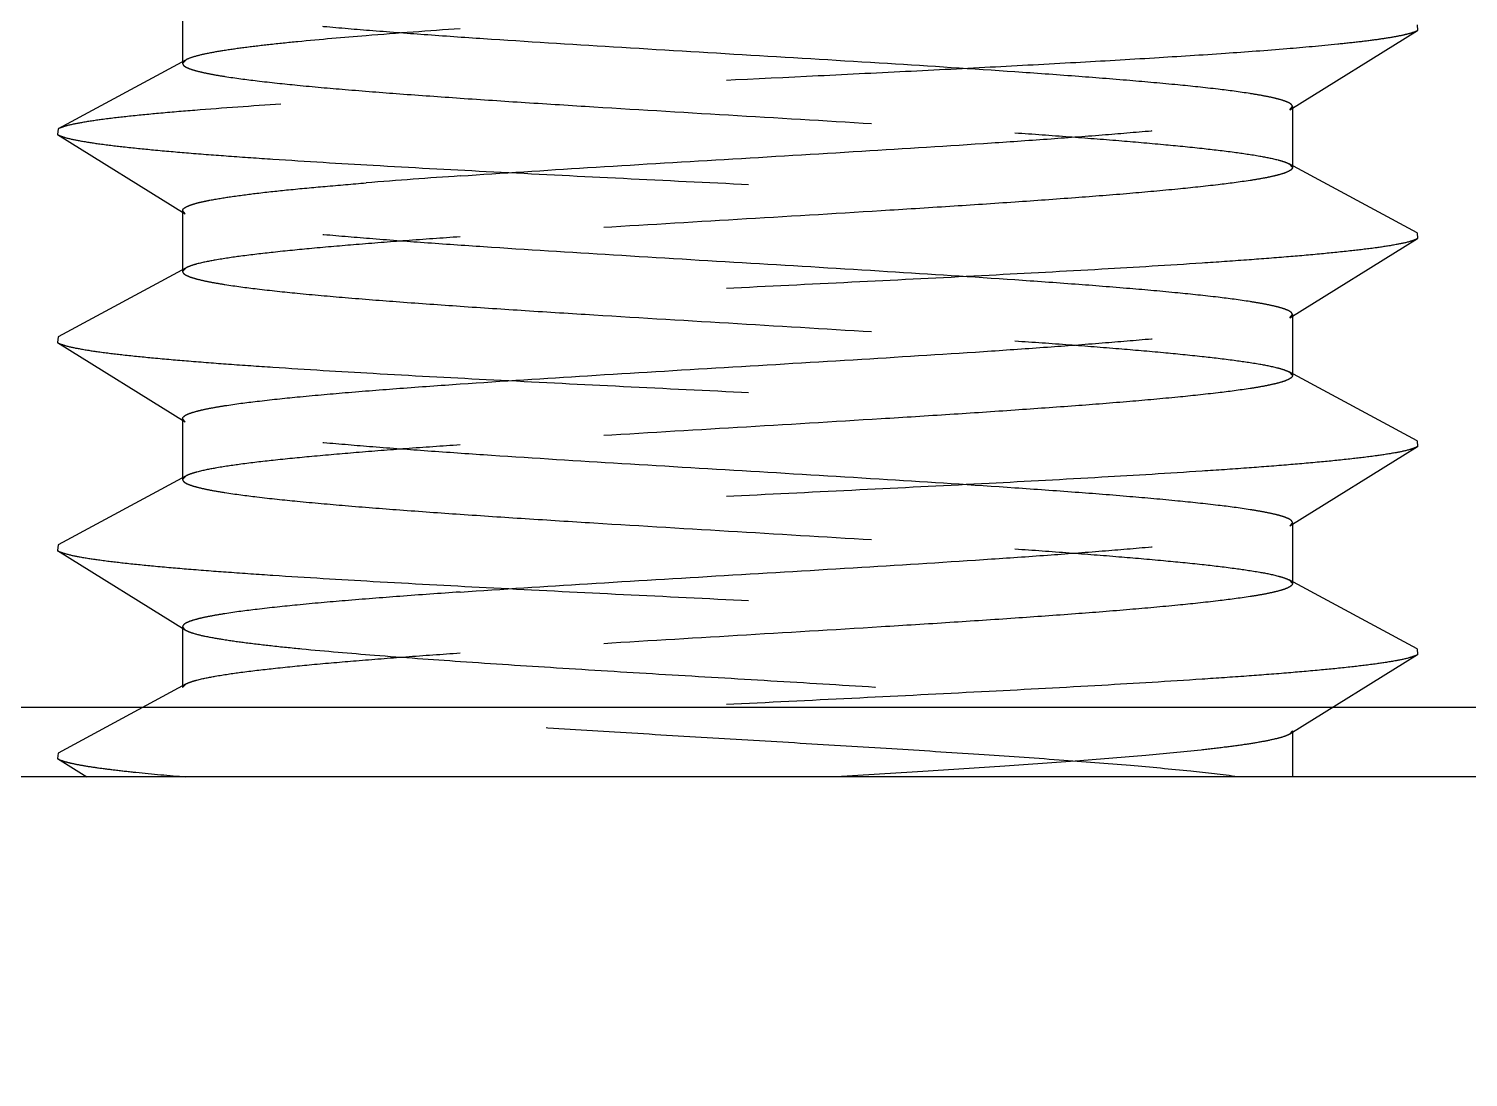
# Model space of a CAD drawing. Header units: inches. Extents: x 504 to 965, y -420 to -94.
# Drawn here: x 662.18 to 664.256, y -338.16 to -336.648 of the extents above; entities that cross this region are included whole.
import ezdxf

# ---------------------------------------------------------------- set-up
doc = ezdxf.new("R2010")
doc.units = ezdxf.units.IN
doc.header["$LTSCALE"] = 10
doc.header["$MEASUREMENT"] = 0
doc.linetypes.add('CENTER', pattern=[0.6, 0.375, -0.075, 0.075, -0.075])
doc.linetypes.add('HIDDEN', pattern=[0.2, 0.1, -0.1])
doc.layers.get('0').update_dxf_attribs({"linetype": 'CONTINUOUS'})
doc.layers.add('DEFAULT_2', color=8, linetype='HIDDEN')

msp = doc.modelspace()

# ---------------------------------------------------------------- linework, layer by layer
at = {"color": 7, "linetype": 'Continuous'}
for p, q in [((665.3022, -337.6269), (661.1022, -337.6269)), ((665.2022, -337.7269), (661.2022, -337.7269))]:
    msp.add_line(p, q, dxfattribs=at)
at = {"linetype": 'CENTER'}
msp.add_arc((736.7034, -1690.9897), 1356.7628, 83.2637115, 96.7362885, dxfattribs=at)
at = {"layer": 'DEFAULT_2', "color": 8, "linetype": 'HIDDEN'}
for p, q in [((662.4022, -336.6105), (662.4022, -336.6983)), ((664.1818, -336.6426), (664.1827, -336.6507)), ((663.9985, -336.7651), (664.1827, -336.6507)), ((662.4071, -336.693), (662.2227, -336.7926)), ((662.4071, -336.693), (662.4022, -336.6983)), ((663.9985, -336.7651), (664.0022, -336.7605)), ((664.0022, -336.7605), (664.0022, -336.8483)), ((662.2227, -336.7926), (662.2217, -336.8007)), ((662.2217, -336.8007), (662.4059, -336.9151)), ((664.1818, -336.9426), (663.9973, -336.843)), ((663.9973, -336.843), (664.0022, -336.8483)), ((662.4022, -336.9105), (662.4022, -336.9983)), ((662.4059, -336.9151), (662.4022, -336.9105)), ((663.9985, -337.0651), (664.1827, -336.9507)), ((664.1818, -336.9426), (664.1827, -336.9507)), ((662.4071, -336.993), (662.2227, -337.0926)), ((662.4071, -336.993), (662.4022, -336.9983)), ((663.9985, -337.0651), (664.0022, -337.0605)), ((664.0022, -337.0605), (664.0022, -337.1483)), ((662.2227, -337.0926), (662.2217, -337.1007)), ((662.2217, -337.1007), (662.4059, -337.2151)), ((664.1818, -337.2426), (663.9973, -337.143)), ((663.9973, -337.143), (664.0022, -337.1483)), ((662.4022, -337.2105), (662.4022, -337.2983)), ((662.4059, -337.2151), (662.4022, -337.2105)), ((664.1818, -337.2426), (664.1827, -337.2507)), ((663.9985, -337.3651), (664.1827, -337.2507)), ((662.4071, -337.293), (662.2227, -337.3926)), ((662.4071, -337.293), (662.4022, -337.2983)), ((663.9985, -337.3651), (664.0022, -337.3605)), ((664.0022, -337.3605), (664.0022, -337.4483)), ((662.2227, -337.3926), (662.2217, -337.4007)), ((662.2217, -337.4007), (662.4059, -337.5151)), ((664.1818, -337.5426), (663.9973, -337.443)), ((663.9973, -337.443), (664.0022, -337.4483)), ((662.4022, -337.5105), (662.4022, -337.5983)), ((662.4022, -337.5105), (662.4059, -337.5151)), ((663.9985, -337.6651), (664.1827, -337.5507)), ((664.1818, -337.5426), (664.1827, -337.5507)), ((662.4071, -337.593), (662.2227, -337.6926)), ((662.4022, -337.5983), (662.4071, -337.593)), ((664.0022, -337.6605), (663.9985, -337.6651)), ((664.0022, -337.6605), (664.0022, -337.7269)), ((662.2227, -337.6926), (662.2217, -337.7007)), ((662.2217, -337.7007), (662.264, -337.7269))]:
    msp.add_line(p, q, dxfattribs=at)
for centre, radius, start, end in [((663.6824, -349.4775), 12.8594, 93.92475, 94.53022), ((663.5716, -348.1906), 11.3562, 93.88467, 94.5703)]:
    msp.add_arc(centre, radius, start, end, dxfattribs=at)
for points, knots in [([(663.6022, -336.7105), (663.541, -336.7063), (663.4141, -336.6981), (663.221, -336.6866), (663.0268, -336.675), (662.8698, -336.6652), (662.7526, -336.6571), (662.6743, -336.6512), (662.6042, -336.6453), (662.5434, -336.6395), (662.4929, -336.6336), (662.4576, -336.6286), (662.4351, -336.6243), (662.4226, -336.6214), (662.4131, -336.6185), (662.4079, -336.6163), (662.4059, -336.6151)], [0, 0, 0, 0, 0.153216, 0.317579, 0.482941, 0.639062, 0.710608, 0.77631, 0.835153, 0.886235, 0.928776, 0.962154, 0.975263, 0.985935, 0.994162, 1, 1, 1, 1]), ([(662.6667, -336.6583), (662.6338, -336.6609), (662.587, -336.665), (662.5283, -336.671), (662.4923, -336.6753), (662.4622, -336.6795), (662.4381, -336.6837), (662.4203, -336.6879), (662.4106, -336.6911), (662.4071, -336.693)], [0, 0, 0, 0, 0.377008, 0.53654, 0.674916, 0.791104, 0.884299, 0.95393, 1, 1, 1, 1]), ([(664.1827, -336.6507), (664.1803, -336.6522), (664.1736, -336.6546), (664.1612, -336.6578), (664.144, -336.661), (664.1224, -336.6643), (664.0964, -336.6675), (664.0532, -336.6722), (663.9891, -336.6779), (663.9011, -336.6844), (663.7996, -336.6909), (663.6866, -336.6974), (663.5643, -336.704), (663.4349, -336.7106), (663.2557, -336.7194), (663.0335, -336.7301), (662.7809, -336.7428), (662.6191, -336.752), (662.5438, -336.757)], [0, 0, 0, 0, 0.005115, 0.012939, 0.023519, 0.036836, 0.052837, 0.071457, 0.116194, 0.170212, 0.23248, 0.301802, 0.376848, 0.456172, 0.538246, 0.704294, 0.862243, 1, 1, 1, 1]), ([(662.4022, -336.6983), (662.4022, -336.6995), (662.4036, -336.7014), (662.4062, -336.7031), (662.4107, -336.7054), (662.4186, -336.7081), (662.4305, -336.7111), (662.4457, -336.7142), (662.4723, -336.7186), (662.5133, -336.724), (662.5711, -336.7301), (662.6397, -336.7362), (662.7179, -336.7423), (662.8045, -336.7485), (662.8978, -336.7547), (663.0311, -336.7631), (663.2022, -336.7733), (663.4046, -336.7854), (663.5379, -336.7939), (663.6022, -336.7983)], [0, 0, 0, 0, 0.002951, 0.005144, 0.007939, 0.015462, 0.025642, 0.03849, 0.053982, 0.092662, 0.141093, 0.198474, 0.263842, 0.336094, 0.413999, 0.496234, 0.668047, 0.83985, 1, 1, 1, 1]), ([(664.0022, -336.7605), (664.0022, -336.7593), (664.0008, -336.7574), (663.9982, -336.7556), (663.9936, -336.7533), (663.9858, -336.7507), (663.9739, -336.7476), (663.9587, -336.7446), (663.9321, -336.7401), (663.8911, -336.7348), (663.8333, -336.7287), (663.7647, -336.7226), (663.6864, -336.7164), (663.6312, -336.7125), (663.6022, -336.7105)], [0, 0, 0, 0, 0.008794, 0.015336, 0.023669, 0.046074, 0.076376, 0.114625, 0.160724, 0.275828, 0.419909, 0.590602, 0.785143, 1, 1, 1, 1]), ([(662.5438, -336.757), (662.5024, -336.7597), (662.4435, -336.7638), (662.3698, -336.77), (662.3251, -336.7744), (662.2879, -336.7787), (662.2588, -336.7831), (662.2396, -336.7868), (662.2285, -336.7901), (662.2243, -336.7917), (662.2227, -336.7926)], [0, 0, 0, 0, 0.384794, 0.546474, 0.685732, 0.801441, 0.892708, 0.958874, 0.982525, 1, 1, 1, 1]), ([(662.8022, -336.8605), (662.8634, -336.8563), (662.9903, -336.8481), (663.1834, -336.8366), (663.3776, -336.825), (663.5346, -336.8152), (663.6518, -336.8071), (663.7301, -336.8012), (663.8002, -336.7953), (663.861, -336.7895), (663.9115, -336.7836), (663.9468, -336.7786), (663.9693, -336.7743), (663.9818, -336.7714), (663.9913, -336.7685), (663.9965, -336.7663), (663.9985, -336.7651)], [0, 0, 0, 0, 0.153217, 0.317576, 0.482929, 0.639051, 0.710601, 0.776305, 0.835152, 0.886229, 0.928771, 0.962153, 0.97526, 0.985931, 0.994163, 1, 1, 1, 1]), ([(662.2217, -336.8007), (662.2231, -336.8016), (662.2269, -336.8032), (662.2372, -336.8065), (662.2554, -336.8102), (662.2833, -336.8145), (662.3191, -336.8188), (662.3625, -336.8232), (662.4131, -336.8276), (662.4705, -336.832), (662.5592, -336.8381), (662.683, -336.8456), (662.8438, -336.8542), (663.017, -336.8629), (663.1965, -336.8717), (663.3762, -336.8804), (663.55, -336.8891), (663.7117, -336.8978), (663.8365, -336.9053), (663.9261, -336.9114), (663.9844, -336.9158), (664.0359, -336.9201), (664.0803, -336.9245), (664.117, -336.9288), (664.1459, -336.9331), (664.165, -336.9369), (664.176, -336.9401), (664.1801, -336.9418), (664.1818, -336.9426)], [0, 0, 0, 0, 0.002611, 0.006217, 0.016495, 0.030866, 0.049236, 0.071468, 0.097374, 0.126741, 0.159315, 0.232952, 0.315766, 0.404918, 0.497344, 0.589872, 0.679323, 0.762625, 0.836921, 0.869881, 0.899668, 0.926024, 0.948731, 0.967598, 0.982482, 0.993279, 0.997142, 1, 1, 1, 1]), ([(663.6022, -336.7983), (663.6283, -336.8001), (663.6782, -336.8036), (663.7495, -336.8092), (663.8134, -336.8147), (663.8689, -336.8202), (663.9152, -336.8256), (663.9518, -336.831), (663.976, -336.8357), (663.99, -336.8398), (663.9952, -336.8419), (663.9973, -336.843)], [0, 0, 0, 0, 0.19669, 0.377167, 0.538714, 0.679239, 0.796915, 0.890177, 0.957976, 0.982174, 1, 1, 1, 1]), ([(664.0022, -336.8483), (664.0022, -336.8495), (664.0008, -336.8514), (663.9982, -336.8531), (663.9937, -336.8554), (663.9859, -336.8581), (663.974, -336.8611), (663.9588, -336.8642), (663.9322, -336.8686), (663.8912, -336.8739), (663.8334, -336.88), (663.7648, -336.8862), (663.6865, -336.8923), (663.6, -336.8985), (663.5067, -336.9047), (663.3733, -336.9131), (663.2023, -336.9233), (662.9999, -336.9354), (662.8665, -336.9439), (662.8022, -336.9483)], [0, 0, 0, 0, 0.002947, 0.005136, 0.007926, 0.015442, 0.025616, 0.038456, 0.053943, 0.092613, 0.141035, 0.198412, 0.263781, 0.33604, 0.413953, 0.496194, 0.668012, 0.839831, 1, 1, 1, 1]), ([(662.4022, -336.9105), (662.4022, -336.9096), (662.4034, -336.9074), (662.4071, -336.9051), (662.4126, -336.9026), (662.4203, -336.9002), (662.4301, -336.8977), (662.4473, -336.8942), (662.4739, -336.8899), (662.5118, -336.885), (662.5572, -336.8801), (662.6097, -336.8752), (662.647, -336.8721), (662.6667, -336.8705)], [0, 0, 0, 0, 0.010107, 0.025401, 0.04766, 0.077387, 0.114743, 0.159749, 0.272352, 0.41426, 0.584095, 0.780157, 1, 1, 1, 1]), ([(663.6022, -337.0105), (663.541, -337.0063), (663.4141, -336.9981), (663.221, -336.9866), (663.0268, -336.975), (662.8698, -336.9652), (662.7526, -336.9571), (662.6743, -336.9512), (662.6042, -336.9453), (662.5434, -336.9395), (662.4929, -336.9336), (662.4576, -336.9286), (662.4351, -336.9243), (662.4226, -336.9214), (662.4131, -336.9185), (662.4079, -336.9163), (662.4059, -336.9151)], [0, 0, 0, 0, 0.153218, 0.317574, 0.482936, 0.63906, 0.710606, 0.776307, 0.835151, 0.88623, 0.928773, 0.962155, 0.975261, 0.985932, 0.994164, 1, 1, 1, 1]), ([(664.1827, -336.9507), (664.1813, -336.9516), (664.1775, -336.9532), (664.1672, -336.9565), (664.149, -336.9602), (664.1211, -336.9645), (664.0853, -336.9688), (664.0419, -336.9732), (663.9913, -336.9776), (663.9339, -336.982), (663.8452, -336.9881), (663.7214, -336.9956), (663.5606, -337.0042), (663.3875, -337.0129), (663.2079, -337.0217), (663.0282, -337.0304), (662.8544, -337.0391), (662.6927, -337.0478), (662.5679, -337.0553), (662.4783, -337.0614), (662.42, -337.0658), (662.3685, -337.0701), (662.3241, -337.0745), (662.2874, -337.0788), (662.2585, -337.0831), (662.2394, -337.0869), (662.2284, -337.0901), (662.2243, -337.0918), (662.2227, -337.0926)], [0, 0, 0, 0, 0.002611, 0.006217, 0.016495, 0.030866, 0.049236, 0.071468, 0.097374, 0.126741, 0.159315, 0.232952, 0.315766, 0.404918, 0.497344, 0.589872, 0.679323, 0.762625, 0.836921, 0.869881, 0.899668, 0.926024, 0.948731, 0.967598, 0.982482, 0.993279, 0.997142, 1, 1, 1, 1]), ([(662.8022, -336.9483), (662.7761, -336.9501), (662.7262, -336.9536), (662.6549, -336.9592), (662.591, -336.9647), (662.5356, -336.9702), (662.4892, -336.9756), (662.4526, -336.981), (662.4284, -336.9857), (662.4144, -336.9898), (662.4092, -336.9919), (662.4071, -336.993)], [0, 0, 0, 0, 0.196693, 0.377167, 0.538705, 0.679227, 0.796905, 0.890171, 0.957974, 0.982173, 1, 1, 1, 1]), ([(662.4022, -336.9983), (662.4022, -336.9995), (662.4036, -337.0014), (662.4062, -337.0031), (662.4107, -337.0054), (662.4186, -337.0081), (662.4305, -337.0111), (662.4457, -337.0142), (662.4723, -337.0186), (662.5133, -337.024), (662.5711, -337.0301), (662.6397, -337.0362), (662.7179, -337.0423), (662.8045, -337.0485), (662.8978, -337.0547), (663.0311, -337.0631), (663.2022, -337.0733), (663.4046, -337.0854), (663.5379, -337.0939), (663.6022, -337.0983)], [0, 0, 0, 0, 0.002952, 0.005145, 0.00794, 0.015465, 0.025645, 0.038493, 0.053985, 0.092665, 0.141095, 0.198477, 0.263846, 0.336099, 0.414002, 0.496234, 0.668044, 0.83985, 1, 1, 1, 1]), ([(664.0022, -337.0605), (664.0022, -337.0593), (664.0008, -337.0574), (663.9982, -337.0556), (663.9936, -337.0533), (663.9858, -337.0507), (663.9739, -337.0476), (663.9587, -337.0446), (663.9321, -337.0401), (663.8911, -337.0348), (663.8333, -337.0287), (663.7647, -337.0226), (663.6864, -337.0164), (663.6312, -337.0125), (663.6022, -337.0105)], [0, 0, 0, 0, 0.008789, 0.015326, 0.023655, 0.046054, 0.07635, 0.114594, 0.160691, 0.27579, 0.419871, 0.590569, 0.785123, 1, 1, 1, 1]), ([(662.8022, -337.1605), (662.8634, -337.1563), (662.9903, -337.1481), (663.1834, -337.1366), (663.3776, -337.125), (663.5347, -337.1152), (663.6519, -337.1071), (663.7302, -337.1012), (663.8002, -337.0953), (663.861, -337.0895), (663.9115, -337.0836), (663.9468, -337.0786), (663.9693, -337.0743), (663.9818, -337.0714), (663.9913, -337.0685), (663.9965, -337.0663), (663.9985, -337.0651)], [0, 0, 0, 0, 0.153218, 0.317582, 0.482941, 0.639062, 0.71061, 0.776314, 0.835159, 0.886236, 0.928777, 0.962155, 0.975262, 0.985932, 0.994163, 1, 1, 1, 1]), ([(662.2217, -337.1007), (662.2231, -337.1016), (662.2269, -337.1032), (662.2372, -337.1065), (662.2554, -337.1102), (662.2833, -337.1145), (662.3191, -337.1188), (662.3625, -337.1232), (662.4131, -337.1276), (662.4705, -337.132), (662.5592, -337.1381), (662.683, -337.1456), (662.8438, -337.1542), (663.017, -337.1629), (663.1965, -337.1717), (663.3762, -337.1804), (663.55, -337.1891), (663.7117, -337.1978), (663.8365, -337.2053), (663.9261, -337.2114), (663.9844, -337.2158), (664.0359, -337.2201), (664.0803, -337.2245), (664.117, -337.2288), (664.1459, -337.2331), (664.165, -337.2369), (664.176, -337.2401), (664.1801, -337.2418), (664.1818, -337.2426)], [0, 0, 0, 0, 0.002611, 0.006217, 0.016495, 0.030866, 0.049236, 0.071468, 0.097374, 0.126741, 0.159315, 0.232952, 0.315766, 0.404918, 0.497345, 0.589872, 0.679323, 0.762625, 0.836921, 0.869881, 0.899668, 0.926024, 0.948731, 0.967598, 0.982482, 0.993279, 0.997142, 1, 1, 1, 1]), ([(663.6022, -337.0983), (663.6283, -337.1001), (663.6782, -337.1036), (663.7495, -337.1092), (663.8134, -337.1147), (663.8689, -337.1202), (663.9152, -337.1256), (663.9518, -337.131), (663.976, -337.1357), (663.99, -337.1398), (663.9952, -337.1419), (663.9973, -337.143)], [0, 0, 0, 0, 0.196688, 0.377166, 0.538715, 0.67924, 0.796917, 0.89018, 0.957979, 0.982176, 1, 1, 1, 1]), ([(662.4022, -337.2105), (662.4022, -337.2093), (662.4036, -337.2074), (662.4062, -337.2056), (662.4108, -337.2033), (662.4186, -337.2007), (662.4305, -337.1976), (662.4457, -337.1946), (662.4723, -337.1901), (662.5133, -337.1848), (662.5711, -337.1787), (662.6397, -337.1726), (662.718, -337.1664), (662.7732, -337.1625), (662.8022, -337.1605)], [0, 0, 0, 0, 0.008793, 0.015327, 0.023653, 0.046056, 0.076356, 0.114597, 0.160699, 0.275799, 0.419894, 0.59059, 0.785117, 1, 1, 1, 1]), ([(664.0022, -337.1483), (664.0022, -337.1495), (664.0008, -337.1514), (663.9982, -337.1531), (663.9937, -337.1554), (663.9859, -337.1581), (663.974, -337.1611), (663.9588, -337.1642), (663.9322, -337.1686), (663.8912, -337.1739), (663.8334, -337.18), (663.7648, -337.1862), (663.6866, -337.1923), (663.6, -337.1985), (663.5067, -337.2047), (663.3734, -337.2131), (663.2023, -337.2233), (662.9999, -337.2354), (662.8665, -337.2439), (662.8022, -337.2483)], [0, 0, 0, 0, 0.002946, 0.005135, 0.007924, 0.015439, 0.025611, 0.038451, 0.053936, 0.092605, 0.141027, 0.198402, 0.263769, 0.336027, 0.41394, 0.496183, 0.668008, 0.839827, 1, 1, 1, 1]), ([(663.6022, -337.3105), (663.541, -337.3063), (663.4141, -337.2981), (663.221, -337.2866), (663.0268, -337.275), (662.8698, -337.2652), (662.7526, -337.2571), (662.6743, -337.2512), (662.6042, -337.2453), (662.5434, -337.2395), (662.4929, -337.2336), (662.4576, -337.2286), (662.4351, -337.2243), (662.4226, -337.2214), (662.4131, -337.2185), (662.4079, -337.2163), (662.4059, -337.2151)], [0, 0, 0, 0, 0.153218, 0.317574, 0.482932, 0.639057, 0.710606, 0.776307, 0.835148, 0.88623, 0.928772, 0.962151, 0.975261, 0.985933, 0.994162, 1, 1, 1, 1]), ([(664.1827, -337.2507), (664.1813, -337.2516), (664.1775, -337.2532), (664.1672, -337.2565), (664.149, -337.2602), (664.1211, -337.2645), (664.0853, -337.2688), (664.0419, -337.2732), (663.9913, -337.2776), (663.9339, -337.282), (663.8452, -337.2881), (663.7214, -337.2956), (663.5606, -337.3042), (663.3875, -337.3129), (663.2079, -337.3217), (663.0282, -337.3304), (662.8544, -337.3391), (662.6927, -337.3478), (662.5679, -337.3553), (662.4783, -337.3614), (662.42, -337.3658), (662.3685, -337.3701), (662.3241, -337.3745), (662.2874, -337.3788), (662.2585, -337.3831), (662.2394, -337.3869), (662.2284, -337.3901), (662.2243, -337.3918), (662.2227, -337.3926)], [0, 0, 0, 0, 0.002611, 0.006217, 0.016495, 0.030866, 0.049236, 0.071468, 0.097374, 0.126741, 0.159315, 0.232952, 0.315766, 0.404918, 0.497345, 0.589872, 0.679323, 0.762625, 0.836921, 0.869881, 0.899668, 0.926024, 0.948731, 0.967599, 0.982482, 0.993279, 0.997142, 1, 1, 1, 1]), ([(662.8022, -337.2483), (662.7761, -337.2501), (662.7262, -337.2536), (662.6549, -337.2592), (662.591, -337.2647), (662.5356, -337.2702), (662.4892, -337.2756), (662.4526, -337.281), (662.4284, -337.2857), (662.4144, -337.2898), (662.4092, -337.2919), (662.4071, -337.293)], [0, 0, 0, 0, 0.196695, 0.377171, 0.538712, 0.679233, 0.796906, 0.890171, 0.957973, 0.982173, 1, 1, 1, 1]), ([(662.4022, -337.2983), (662.4022, -337.2995), (662.4036, -337.3014), (662.4062, -337.3031), (662.4107, -337.3054), (662.4186, -337.3081), (662.4305, -337.3111), (662.4457, -337.3142), (662.4723, -337.3186), (662.5132, -337.324), (662.5711, -337.33), (662.6397, -337.3362), (662.7179, -337.3423), (662.8044, -337.3485), (662.8978, -337.3547), (663.0311, -337.3631), (663.2022, -337.3733), (663.4046, -337.3854), (663.5379, -337.3939), (663.6022, -337.3983)], [0, 0, 0, 0, 0.00295, 0.005142, 0.007936, 0.015458, 0.025635, 0.03848, 0.05397, 0.092644, 0.141071, 0.198451, 0.26382, 0.336075, 0.413982, 0.496215, 0.668028, 0.839842, 1, 1, 1, 1]), ([(664.0022, -337.3605), (664.0022, -337.3593), (664.0008, -337.3574), (663.9982, -337.3556), (663.9937, -337.3533), (663.9858, -337.3507), (663.9739, -337.3476), (663.9587, -337.3446), (663.9321, -337.3401), (663.8911, -337.3348), (663.8333, -337.3287), (663.7647, -337.3226), (663.6864, -337.3164), (663.6312, -337.3125), (663.6022, -337.3105)], [0, 0, 0, 0, 0.008783, 0.015316, 0.023641, 0.04603, 0.07632, 0.11456, 0.160654, 0.27575, 0.419832, 0.590537, 0.785105, 1, 1, 1, 1]), ([(662.8022, -337.4605), (662.8634, -337.4563), (662.9903, -337.4481), (663.1834, -337.4366), (663.3776, -337.425), (663.5347, -337.4152), (663.6519, -337.4071), (663.7302, -337.4012), (663.8002, -337.3953), (663.861, -337.3895), (663.9115, -337.3836), (663.9468, -337.3786), (663.9693, -337.3743), (663.9818, -337.3714), (663.9913, -337.3685), (663.9965, -337.3663), (663.9985, -337.3651)], [0, 0, 0, 0, 0.15322, 0.317586, 0.482948, 0.639066, 0.710612, 0.776315, 0.83516, 0.886237, 0.928778, 0.962156, 0.975263, 0.985932, 0.994163, 1, 1, 1, 1]), ([(662.2217, -337.4007), (662.2231, -337.4016), (662.2269, -337.4032), (662.2372, -337.4065), (662.2554, -337.4102), (662.2833, -337.4145), (662.3191, -337.4188), (662.3625, -337.4232), (662.4131, -337.4276), (662.4705, -337.432), (662.5592, -337.4381), (662.683, -337.4456), (662.8438, -337.4542), (663.017, -337.4629), (663.1965, -337.4717), (663.3762, -337.4804), (663.55, -337.4891), (663.7117, -337.4978), (663.8365, -337.5053), (663.9261, -337.5114), (663.9844, -337.5158), (664.0359, -337.5201), (664.0803, -337.5245), (664.117, -337.5288), (664.1459, -337.5331), (664.165, -337.5369), (664.176, -337.5401), (664.1801, -337.5418), (664.1818, -337.5426)], [0, 0, 0, 0, 0.002611, 0.006217, 0.016495, 0.030866, 0.049236, 0.071468, 0.097374, 0.126741, 0.159315, 0.232952, 0.315766, 0.404918, 0.497345, 0.589872, 0.679323, 0.762625, 0.836921, 0.869881, 0.899668, 0.926024, 0.948731, 0.967599, 0.982482, 0.993279, 0.997143, 1, 1, 1, 1]), ([(663.6022, -337.3983), (663.6283, -337.4001), (663.6782, -337.4036), (663.7495, -337.4092), (663.8134, -337.4147), (663.8689, -337.4202), (663.9152, -337.4256), (663.9518, -337.431), (663.976, -337.4357), (663.99, -337.4398), (663.9952, -337.4419), (663.9973, -337.443)], [0, 0, 0, 0, 0.196687, 0.377161, 0.538707, 0.679234, 0.796913, 0.890178, 0.957979, 0.982176, 1, 1, 1, 1]), ([(664.0022, -337.4483), (664.0022, -337.4495), (664.0008, -337.4514), (663.9982, -337.4531), (663.9937, -337.4554), (663.9859, -337.4581), (663.974, -337.4611), (663.9588, -337.4642), (663.9322, -337.4686), (663.8912, -337.4739), (663.8334, -337.48), (663.7648, -337.4862), (663.6865, -337.4923), (663.6, -337.4985), (663.5067, -337.5047), (663.3733, -337.5131), (663.2022, -337.5233), (662.9998, -337.5354), (662.8665, -337.5439), (662.8022, -337.5483)], [0, 0, 0, 0, 0.002948, 0.005139, 0.00793, 0.015449, 0.025624, 0.038467, 0.053956, 0.092629, 0.141056, 0.198433, 0.2638, 0.336055, 0.413964, 0.496204, 0.668026, 0.839837, 1, 1, 1, 1]), ([(662.8022, -337.4605), (662.7732, -337.4625), (662.718, -337.4664), (662.6397, -337.4726), (662.5711, -337.4787), (662.5133, -337.4848), (662.4723, -337.4901), (662.4457, -337.4946), (662.4305, -337.4976), (662.4186, -337.5007), (662.4107, -337.5033), (662.4062, -337.5056), (662.4036, -337.5074), (662.4022, -337.5093), (662.4022, -337.5105)], [0, 0, 0, 0, 0.214913, 0.409483, 0.580191, 0.724281, 0.839375, 0.885468, 0.923703, 0.953987, 0.976372, 0.984693, 0.991221, 1, 1, 1, 1]), ([(662.4059, -337.5151), (662.4073, -337.516), (662.4109, -337.5176), (662.4205, -337.521), (662.437, -337.5248), (662.4619, -337.5292), (662.4935, -337.5336), (662.5316, -337.5381), (662.594, -337.5445), (662.685, -337.5521), (662.8075, -337.561), (662.9441, -337.5699), (663.0901, -337.5788), (663.2402, -337.5877), (663.3889, -337.5967), (663.5308, -337.6056), (663.6609, -337.6144), (663.7597, -337.6221), (663.8293, -337.6284), (663.8733, -337.6329), (663.9112, -337.6373), (663.9428, -337.6418), (663.9649, -337.6457), (663.9791, -337.6489), (663.9872, -337.6511), (663.9937, -337.6534), (663.9987, -337.6557), (664.0022, -337.6585), (664.0022, -337.6605)], [0, 0, 0, 0, 0.003169, 0.007365, 0.018924, 0.034711, 0.054623, 0.078507, 0.106154, 0.171741, 0.249056, 0.335329, 0.427462, 0.522138, 0.615952, 0.705527, 0.787642, 0.859352, 0.890485, 0.918095, 0.941935, 0.961806, 0.977547, 0.983836, 0.989065, 0.993239, 0.996385, 1, 1, 1, 1]), ([(664.1827, -337.5507), (664.1813, -337.5516), (664.1775, -337.5532), (664.1672, -337.5565), (664.149, -337.5602), (664.1211, -337.5645), (664.0853, -337.5688), (664.0419, -337.5732), (663.9913, -337.5776), (663.9339, -337.582), (663.8452, -337.5881), (663.7214, -337.5956), (663.5606, -337.6042), (663.3875, -337.6129), (663.2079, -337.6217), (663.0282, -337.6304), (662.8544, -337.6391), (662.6927, -337.6478), (662.5679, -337.6553), (662.4783, -337.6614), (662.42, -337.6658), (662.3685, -337.6701), (662.3241, -337.6745), (662.2874, -337.6788), (662.2585, -337.6831), (662.2394, -337.6869), (662.2284, -337.6901), (662.2243, -337.6918), (662.2227, -337.6926)], [0, 0, 0, 0, 0.002611, 0.006217, 0.016495, 0.030866, 0.049236, 0.071468, 0.097374, 0.126741, 0.159315, 0.232952, 0.315766, 0.404918, 0.497345, 0.589872, 0.679323, 0.762625, 0.836921, 0.869881, 0.899668, 0.926024, 0.948731, 0.967599, 0.982482, 0.993279, 0.997143, 1, 1, 1, 1]), ([(662.4071, -337.593), (662.4092, -337.5919), (662.4144, -337.5898), (662.4284, -337.5857), (662.4526, -337.581), (662.4892, -337.5756), (662.5356, -337.5702), (662.591, -337.5647), (662.6549, -337.5592), (662.7262, -337.5536), (662.7761, -337.5501), (662.8022, -337.5483)], [0, 0, 0, 0, 0.017827, 0.042032, 0.109829, 0.203097, 0.320771, 0.461296, 0.622832, 0.803293, 1, 1, 1, 1]), ([(663.9236, -337.7269), (663.901, -337.7238), (663.8494, -337.718), (663.7635, -337.7102), (663.6618, -337.7023), (663.547, -337.6945), (663.4226, -337.6865), (663.2918, -337.6786), (663.1586, -337.6707), (663.0266, -337.6628), (662.8995, -337.6548), (662.781, -337.6469), (662.6744, -337.6391), (662.5828, -337.6313), (662.517, -337.6244), (662.4737, -337.6188), (662.4489, -337.6148), (662.4315, -337.6114), (662.4203, -337.6085), (662.4139, -337.6066), (662.4089, -337.6045), (662.4048, -337.6024), (662.4022, -337.5999), (662.4022, -337.5983)], [0, 0, 0, 0, 0.04486, 0.101741, 0.169058, 0.244933, 0.327231, 0.413636, 0.50171, 0.588972, 0.672961, 0.751312, 0.821818, 0.882504, 0.93168, 0.95152, 0.968013, 0.981067, 0.986287, 0.990635, 0.994125, 0.996786, 1, 1, 1, 1]), ([(663.9985, -337.6651), (663.9958, -337.6668), (663.9882, -337.6697), (663.9741, -337.6733), (663.955, -337.6771), (663.9311, -337.6809), (663.9023, -337.6847), (663.8551, -337.6901), (663.7857, -337.6967), (663.6914, -337.7042), (663.5843, -337.7118), (663.4672, -337.7194), (663.3861, -337.7244), (663.3444, -337.7269)], [0, 0, 0, 0, 0.014644, 0.036697, 0.066256, 0.103204, 0.147359, 0.198445, 0.320109, 0.465102, 0.629651, 0.809541, 1, 1, 1, 1]), ([(662.2217, -337.7007), (662.224, -337.7021), (662.2306, -337.7046), (662.2429, -337.7077), (662.2597, -337.7109), (662.2808, -337.7141), (662.3064, -337.7173), (662.3487, -337.722), (662.3826, -337.725), (662.4065, -337.7269)], [0, 0, 0, 0, 0.044256, 0.111737, 0.202833, 0.31741, 0.455065, 0.615299, 1, 1, 1, 1])]:
    msp.add_open_spline(points, degree=3, knots=knots, dxfattribs=at)

doc.saveas('drawing.dxf')
